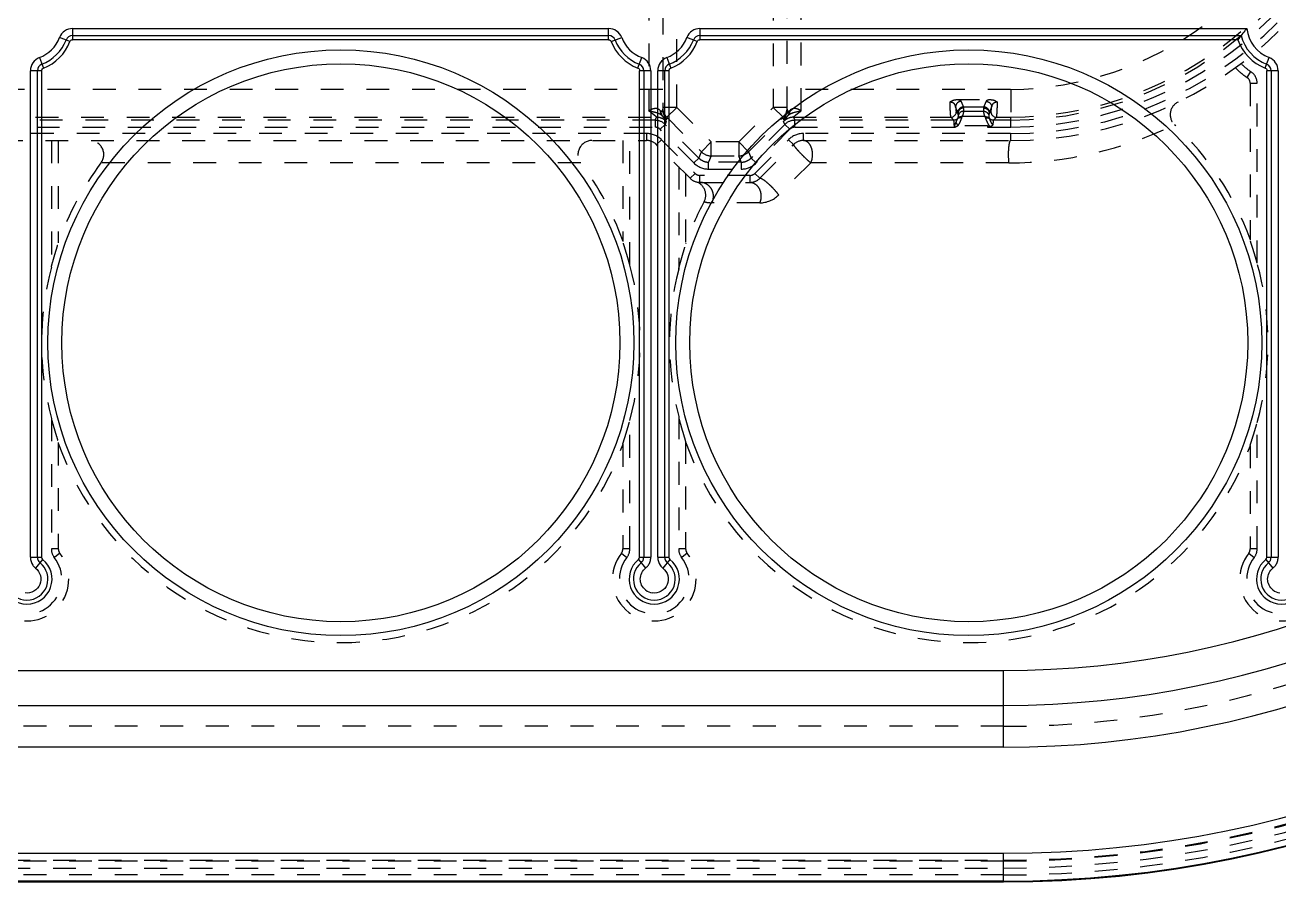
# Model space of a CAD drawing. Header units: millimetres. Extents: x -840 to 1682, y -9216 to -2117.
# Drawn here: x 1109.9 to 1199.7, y -2613 to -2551.6 of the extents above; entities that cross this region are included whole.
import ezdxf

# ---------------------------------------------------------------- set-up
doc = ezdxf.new("R2010")
doc.units = ezdxf.units.MM
doc.header["$LTSCALE"] = 16.335
doc.linetypes.add('HIDDEN', pattern=[0.2, 0.1, -0.1])
doc.layers.get('0').update_dxf_attribs({"linetype": 'CONTINUOUS'})
doc.layers.add('DEFAULT_2', color=8, linetype='HIDDEN')

msp = doc.modelspace()

# ---------------------------------------------------------------- linework, layer by layer
at = {"color": 7, "linetype": 'Continuous'}
for p, q in [((1113.285, -2551.836), (1151.708, -2551.836)), ((1113.285, -2551.836), (1113.285, -2552.636)), ((1151.708, -2552.636), (1151.708, -2551.836)), ((1158.246, -2551.836), (1197.453, -2551.836)), ((1158.246, -2551.836), (1158.246, -2552.636)), ((1112.961, -2552.712), (1112.35, -2552.479)), ((1113.094, -2552.774), (1112.961, -2552.712)), ((1113.285, -2552.336), (1151.708, -2552.336)), ((1151.696, -2552.636), (1113.285, -2552.636)), ((1151.895, -2552.764), (1152.642, -2552.479)), ((1157.923, -2552.712), (1157.312, -2552.479)), ((1158.056, -2552.774), (1157.923, -2552.712)), ((1158.246, -2552.336), (1197.034, -2552.336)), ((1196.811, -2552.636), (1158.246, -2552.636)), ((1110.908, -2553.921), (1111.194, -2554.668)), ((1153.851, -2554.531), (1154.084, -2553.921)), ((1155.87, -2553.921), (1156.156, -2554.668)), ((1198.813, -2554.531), (1199.046, -2553.921)), ((1111.065, -2554.855), (1110.265, -2554.855)), ((1110.265, -2589.745), (1110.265, -2554.855)), ((1110.765, -2589.745), (1110.765, -2554.855)), ((1153.789, -2554.665), (1153.851, -2554.531)), ((1154.727, -2554.855), (1153.927, -2554.855)), ((1153.927, -2589.745), (1153.927, -2554.855)), ((1154.227, -2554.855), (1154.227, -2589.745)), ((1154.727, -2554.855), (1154.727, -2589.743)), ((1156.027, -2554.855), (1155.227, -2554.855)), ((1155.227, -2589.745), (1155.227, -2554.855)), ((1155.727, -2589.745), (1155.727, -2554.855)), ((1198.751, -2554.665), (1198.813, -2554.531)), ((1199.689, -2554.855), (1198.889, -2554.855)), ((1198.889, -2589.745), (1198.889, -2554.855)), ((1199.189, -2554.855), (1199.189, -2589.745)), ((1199.689, -2554.855), (1199.689, -2589.743)), ((1111.065, -2554.867), (1111.065, -2589.745)), ((1156.027, -2554.867), (1156.027, -2589.745)), ((1110.265, -2589.745), (1111.065, -2589.745)), ((1111.14, -2589.901), (1110.64, -2590.526)), ((1153.852, -2589.901), (1154.352, -2590.526)), ((1153.927, -2589.745), (1154.727, -2589.745)), ((1155.227, -2589.745), (1156.027, -2589.745)), ((1156.102, -2589.901), (1155.602, -2590.526)), ((1198.814, -2589.901), (1199.314, -2590.526)), ((1198.889, -2589.745), (1199.689, -2589.745)), ((1040.015, -2597.862), (1180.015, -2597.862)), ((1180.015, -2603.362), (1180.015, -2597.862)), ((1040.015, -2600.362), (1180.015, -2600.362)), ((1180.015, -2603.362), (1040.015, -2603.362)), ((1040.015, -2610.965), (1180.015, -2610.965)), ((1180.015, -2613.018), (1180.015, -2610.965)), ((1180.015, -2612.962), (1040.015, -2612.962)), ((1040.015, -2613.018), (1180.015, -2613.018))]:
    msp.add_line(p, q, dxfattribs=at)
for centre, radius in [((1132.515, -2574.362), 21), ((1177.515, -2574.362), 21), ((1132.515, -2574.362), 20), ((1177.515, -2574.362), 20)]:
    msp.add_circle(centre, radius, dxfattribs=at)
for centre, radius, start, end in [((1180.015, -2531.862), 81.156, 270, 0), ((1180.015, -2531.862), 81.099, 270, 0), ((1180.015, -2531.862), 79.102, 270, 0), ((1180.015, -2531.862), 71.5, 270, 0), ((1180.015, -2531.862), 68.5, 270, 0), ((1180.015, -2531.862), 66, 270, 0), ((1113.285, -2552.836), 1, 90, 159.07517), ((1151.708, -2552.836), 1, 20.92483, 90), ((1158.246, -2552.836), 1, 90, 159.07517), ((1199.939, -2551.586), 2.5, 185.74285, 249.07517), ((1110.015, -2551.586), 2.5, 290.92483, 339.07517), ((1110.015, -2551.586), 3, 290.92483, 339.07517), ((1110.015, -2551.586), 3.3, 290.92483, 338.98658), ((1113.285, -2552.836), 0.5, 90, 159.07517), ((1151.708, -2552.836), 0.5, 20.92483, 90), ((1154.977, -2551.586), 3.3, 200.92483, 248.98658), ((1154.977, -2551.586), 3, 200.92483, 249.07517), ((1154.977, -2551.586), 2.5, 200.92483, 249.07517), ((1154.977, -2551.586), 2.5, 290.92483, 339.07517), ((1154.977, -2551.586), 3, 290.92483, 339.07517), ((1154.977, -2551.586), 3.3, 290.92483, 338.98658), ((1158.246, -2552.836), 0.5, 90, 159.07517), ((1205.467, -2558.859), 10.661, 142.27615, 144.28766), ((1199.939, -2551.586), 3.3, 198.553, 248.98658), ((1199.939, -2551.586), 3, 194.47751, 249.07517), ((1111.265, -2554.855), 1, 110.92483, 180), ((1153.727, -2554.855), 1, 0, 69.07517), ((1156.227, -2554.855), 1, 110.92483, 180), ((1198.689, -2554.855), 1, 0, 69.07517), ((1111.265, -2554.855), 0.5, 110.92483, 180), ((1153.727, -2554.855), 0.5, 0, 69.07517), ((1156.227, -2554.855), 0.5, 110.92483, 180), ((1198.689, -2554.855), 0.5, 0, 69.07517), ((1110.015, -2591.306), 1.8, 128.68219, 51.31781), ((1111.265, -2589.745), 0.5, 180, 231.31781), ((1111.265, -2589.745), 0.2, 180, 231.31781), ((1154.977, -2591.306), 1.8, 128.68219, 51.31781), ((1153.727, -2589.745), 0.2, 308.68219, 0), ((1153.727, -2589.745), 0.5, 308.68219, 0), ((1153.711, -2589.743), 1.016, 343.10685, 359.9714), ((1156.227, -2589.745), 0.5, 180, 231.31781), ((1156.227, -2589.745), 0.2, 180, 231.31781), ((1199.939, -2591.306), 1.8, 128.68219, 51.31781), ((1198.689, -2589.745), 0.2, 308.68219, 0), ((1198.689, -2589.745), 0.5, 308.68219, 0), ((1198.673, -2589.743), 1.016, 343.10685, 359.9714), ((1110.015, -2591.306), 1.5, 128.68219, 51.31781), ((1111.233, -2589.763), 0.963, 214.49519, 227.81161), ((1111.215, -2589.782), 0.937, 227.84436, 231.31202), ((1154.977, -2591.306), 1.5, 128.68219, 51.31781), ((1153.769, -2589.779), 0.946, 308.68971, 312.48025), ((1153.748, -2589.756), 0.977, 312.51886, 325.70263), ((1153.732, -2589.747), 0.994, 325.775, 343.01794), ((1156.218, -2589.751), 0.988, 214.42455, 231.31266), ((1199.939, -2591.306), 1.5, 128.68219, 51.31781), ((1198.731, -2589.779), 0.946, 308.68971, 312.48025), ((1198.709, -2589.756), 0.977, 312.51886, 325.70263), ((1198.694, -2589.747), 0.994, 325.775, 343.01794), ((1154.977, -2591.306), 1, 231.31781, 262.37296), ((1199.939, -2591.306), 1, 231.31781, 262.37296)]:
    msp.add_arc(centre, radius, start, end, dxfattribs=at)
for points, knots in [([(1197.452, -2551.836), (1197.401, -2551.891), (1197.258, -2552.054), (1197.122, -2552.223), (1197.034, -2552.336)], [0, 0, 0, 0, 0.344498, 1, 1, 1, 1]), ([(1110.629, -2590.513), (1110.797, -2590.647), (1111.055, -2591.032), (1111.005, -2591.72), (1110.552, -2592.238), (1110.095, -2592.326), (1109.883, -2592.297)], [0, 0, 0, 0, 0.250198, 0.500091, 0.749985, 1, 1, 1, 1]), ([(1154.352, -2592.087), (1154.236, -2591.994), (1154.043, -2591.751), (1153.943, -2591.3), (1154.049, -2590.85), (1154.244, -2590.61), (1154.36, -2590.517)], [0, 0, 0, 0, 0.250023, 0.499961, 0.749909, 1, 1, 1, 1]), ([(1155.6, -2590.522), (1155.766, -2590.656), (1156.019, -2591.043), (1155.964, -2591.726), (1155.51, -2592.239), (1155.056, -2592.326), (1154.844, -2592.297)], [0, 0, 0, 0, 0.250108, 0.500026, 0.749952, 1, 1, 1, 1]), ([(1199.314, -2592.087), (1199.198, -2591.994), (1199.005, -2591.751), (1198.905, -2591.3), (1199.01, -2590.85), (1199.206, -2590.61), (1199.322, -2590.517)], [0, 0, 0, 0, 0.250023, 0.499961, 0.749909, 1, 1, 1, 1])]:
    msp.add_open_spline(points, degree=3, knots=knots, dxfattribs=at)
for points in [[(1113.096, -2552.769), (1113.104, -2552.745), (1113.118, -2552.722), (1113.135, -2552.703)], [(1113.135, -2552.703), (1113.153, -2552.683), (1113.175, -2552.666), (1113.2, -2552.654)], [(1113.2, -2552.654), (1113.226, -2552.642), (1113.256, -2552.636), (1113.285, -2552.636)], [(1151.696, -2552.636), (1151.75, -2552.633), (1151.809, -2552.655), (1151.847, -2552.692)], [(1151.847, -2552.692), (1151.868, -2552.712), (1151.885, -2552.737), (1151.895, -2552.764)], [(1158.058, -2552.769), (1158.066, -2552.745), (1158.08, -2552.722), (1158.097, -2552.703)], [(1158.097, -2552.703), (1158.115, -2552.683), (1158.137, -2552.666), (1158.162, -2552.654)], [(1158.162, -2552.654), (1158.188, -2552.642), (1158.218, -2552.636), (1158.246, -2552.636)], [(1111.065, -2554.867), (1111.063, -2554.813), (1111.084, -2554.754), (1111.122, -2554.716)], [(1111.122, -2554.716), (1111.142, -2554.695), (1111.167, -2554.678), (1111.194, -2554.668)], [(1153.794, -2554.666), (1153.818, -2554.674), (1153.841, -2554.688), (1153.86, -2554.705)], [(1153.86, -2554.705), (1153.88, -2554.723), (1153.897, -2554.746), (1153.908, -2554.77)], [(1153.908, -2554.77), (1153.921, -2554.796), (1153.927, -2554.826), (1153.927, -2554.855)], [(1156.027, -2554.867), (1156.024, -2554.813), (1156.046, -2554.754), (1156.083, -2554.716)], [(1156.083, -2554.716), (1156.104, -2554.695), (1156.129, -2554.678), (1156.156, -2554.668)], [(1198.756, -2554.666), (1198.78, -2554.674), (1198.803, -2554.688), (1198.822, -2554.705)], [(1198.822, -2554.705), (1198.842, -2554.723), (1198.859, -2554.746), (1198.87, -2554.77)], [(1198.87, -2554.77), (1198.883, -2554.796), (1198.889, -2554.826), (1198.889, -2554.855)], [(1110.265, -2589.745), (1110.265, -2589.941), (1110.328, -2590.146), (1110.439, -2590.308)], [(1155.227, -2589.745), (1155.227, -2589.941), (1155.29, -2590.146), (1155.401, -2590.308)]]:
    msp.add_open_spline(points, degree=3, dxfattribs=at)
at = {"layer": 'DEFAULT_2', "color": 8, "linetype": 'HIDDEN'}
for p, q in [((1154.584, -2546.362), (1154.584, -2557.741)), ((1156.584, -2557.488), (1156.584, -2546.362)), ((1163.507, -2546.362), (1163.507, -2557.488)), ((1165.507, -2557.741), (1165.507, -2546.362)), ((1155.584, -2547.362), (1155.584, -2557.626)), ((1164.507, -2557.626), (1164.507, -2547.362)), ((1197.464, -2555.344), (1197.739, -2554.926)), ((1197.689, -2555.762), (1198.189, -2555.762)), ((1197.689, -2555.762), (1197.689, -2566.996)), ((1198.189, -2568.653), (1198.189, -2555.762)), ((1155.584, -2556.199), (1064.447, -2556.199)), ((1180.509, -2556.199), (1164.507, -2556.199)), ((1180.524, -2556.199), (1180.524, -2558.196)), ((1156.584, -2557.488), (1155.584, -2557.488)), ((1155.878, -2558.194), (1156.584, -2557.488)), ((1156.584, -2557.488), (1159.06, -2559.964)), ((1161.031, -2559.964), (1163.507, -2557.488)), ((1164.507, -2557.488), (1163.507, -2557.488)), ((1163.507, -2557.488), (1164.213, -2558.194)), ((1176.729, -2557.862), (1176.576, -2557.452)), ((1176.657, -2556.932), (1179.074, -2556.932)), ((1176.976, -2557.056), (1177.129, -2557.466)), ((1178.602, -2557.466), (1177.129, -2557.466)), ((1178.602, -2557.466), (1178.755, -2557.056)), ((1179.154, -2557.452), (1179.002, -2557.862)), ((1064.895, -2558.196), (1155.136, -2558.196)), ((1155.046, -2558.412), (1064.984, -2558.412)), ((1155.046, -2558.412), (1155.136, -2558.196)), ((1155.046, -2558.412), (1155.046, -2558.912)), ((1155.878, -2558.194), (1158.354, -2560.67)), ((1155.878, -2558.194), (1155.878, -2558.332)), ((1161.737, -2560.67), (1164.213, -2558.194)), ((1164.213, -2558.332), (1164.213, -2558.194)), ((1164.955, -2558.196), (1176.225, -2558.196)), ((1164.955, -2558.196), (1165.044, -2558.412)), ((1176.441, -2558.412), (1165.044, -2558.412)), ((1165.044, -2558.912), (1165.044, -2558.412)), ((1176.441, -2558.412), (1176.225, -2558.196)), ((1176.624, -2557.797), (1176.746, -2557.918)), ((1178.684, -2558.151), (1177.046, -2558.151)), ((1177.163, -2557.763), (1178.568, -2557.763)), ((1178.985, -2557.918), (1179.107, -2557.797)), ((1179.506, -2558.196), (1179.29, -2558.412)), ((1180.525, -2558.412), (1179.29, -2558.412)), ((1179.506, -2558.196), (1180.524, -2558.196)), ((1180.529, -2558.912), (1180.524, -2558.196)), ((1064.984, -2558.912), (1155.046, -2558.912)), ((1155.4, -2559.058), (1155.753, -2558.705)), ((1157.814, -2561.473), (1155.4, -2559.058)), ((1155.842, -2558.488), (1155.753, -2558.705)), ((1158.168, -2561.12), (1155.753, -2558.705)), ((1164.338, -2558.705), (1161.923, -2561.12)), ((1164.691, -2559.058), (1162.276, -2561.473)), ((1164.338, -2558.705), (1164.248, -2558.488)), ((1164.338, -2558.705), (1164.691, -2559.058)), ((1165.044, -2558.912), (1176.486, -2558.912)), ((1176.744, -2558.803), (1176.608, -2558.547)), ((1178.865, -2558.803), (1176.743, -2558.803)), ((1178.865, -2558.803), (1178.865, -2558.912)), ((1178.865, -2558.912), (1180.529, -2558.912)), ((1154.424, -2559.362), (1065.607, -2559.362)), ((1065.607, -2559.862), (1154.424, -2559.862)), ((1111.765, -2559.862), (1111.765, -2568.937)), ((1112.265, -2559.862), (1112.265, -2567.208)), ((1152.727, -2559.862), (1152.727, -2567.101)), ((1153.227, -2568.793), (1153.227, -2559.862)), ((1154.424, -2559.362), (1154.424, -2559.862)), ((1155.131, -2560.155), (1155.485, -2559.802)), ((1157.545, -2562.57), (1155.131, -2560.155)), ((1155.485, -2559.802), (1157.899, -2562.216)), ((1159.06, -2559.964), (1158.354, -2560.67)), ((1161.031, -2559.964), (1159.06, -2559.964)), ((1159.06, -2560.963), (1159.06, -2559.964)), ((1161.737, -2560.67), (1161.031, -2559.964)), ((1161.031, -2559.964), (1161.031, -2560.963)), ((1162.192, -2562.216), (1164.606, -2559.802)), ((1162.545, -2562.57), (1164.96, -2560.155)), ((1164.606, -2559.802), (1164.96, -2560.155)), ((1180.515, -2559.362), (1165.667, -2559.362)), ((1165.667, -2559.862), (1165.667, -2559.362)), ((1165.667, -2559.862), (1180.515, -2559.862)), ((1180.515, -2559.362), (1180.515, -2559.862)), ((1158.168, -2561.12), (1157.815, -2561.473)), ((1158.168, -2561.12), (1158.354, -2560.67)), ((1159.06, -2560.963), (1158.874, -2561.412)), ((1159.06, -2560.963), (1161.031, -2560.963)), ((1161.217, -2561.412), (1161.031, -2560.963)), ((1161.737, -2560.67), (1161.923, -2561.12)), ((1162.276, -2561.473), (1161.923, -2561.12)), ((1149.708, -2561.462), (1115.323, -2561.462)), ((1156.727, -2561.751), (1156.727, -2569.085)), ((1161.217, -2561.412), (1158.874, -2561.412)), ((1158.874, -2561.912), (1158.874, -2561.412)), ((1158.874, -2561.912), (1161.217, -2561.912)), ((1161.217, -2561.412), (1161.217, -2561.912)), ((1166.193, -2561.462), (1163.886, -2563.769)), ((1180.382, -2561.462), (1166.193, -2561.462)), ((1157.227, -2562.251), (1157.227, -2567.317)), ((1157.899, -2562.216), (1157.545, -2562.57)), ((1161.838, -2562.362), (1158.252, -2562.362)), ((1158.252, -2562.862), (1158.252, -2562.362)), ((1158.252, -2562.862), (1161.838, -2562.862)), ((1161.838, -2562.362), (1161.838, -2562.862)), ((1162.545, -2562.57), (1162.192, -2562.216)), ((1162.535, -2564.329), (1159.109, -2564.329)), ((1111.765, -2579.788), (1111.765, -2589.141)), ((1153.227, -2589.141), (1153.227, -2579.932)), ((1156.727, -2579.64), (1156.727, -2589.141)), ((1198.189, -2589.141), (1198.189, -2580.072)), ((1112.265, -2581.517), (1112.265, -2589.141)), ((1152.727, -2581.624), (1152.727, -2589.141)), ((1157.227, -2581.408), (1157.227, -2589.141)), ((1197.689, -2581.729), (1197.689, -2589.141)), ((1112.265, -2589.141), (1111.765, -2589.141)), ((1112.372, -2589.45), (1111.98, -2589.76)), ((1152.62, -2589.45), (1153.013, -2589.76)), ((1153.227, -2589.141), (1152.727, -2589.141)), ((1157.227, -2589.141), (1156.727, -2589.141)), ((1157.334, -2589.45), (1156.942, -2589.76)), ((1197.582, -2589.45), (1197.975, -2589.76)), ((1198.189, -2589.141), (1197.689, -2589.141)), ((1180.015, -2601.862), (1040.015, -2601.862)), ((1040.015, -2611.466), (1180.015, -2611.466)), ((1180.015, -2611.521), (1040.015, -2611.521)), ((1040.015, -2612.02), (1180.015, -2612.02)), ((1180.015, -2612.519), (1040.015, -2612.519))]:
    msp.add_line(p, q, dxfattribs=at)
for centre, radius, start, end in [((1180.015, -2531.862), 80.657, 270, 0), ((1180.015, -2531.862), 80.158, 270, 360), ((1180.015, -2531.862), 79.659, 270, 0), ((1180.015, -2531.862), 79.603, 270, 0), ((1180.015, -2531.862), 70, 270, 0), ((1180.515, -2532.362), 27.5, 270.00009, 0), ((1180.515, -2532.362), 27, 270, 0), ((1180.314, -2532.362), 26.051, 270.4641, 0), ((1180.314, -2532.362), 26.55, 270.46255, 360), ((1180.314, -2532.362), 23.837, 270.46774, 342.12308), ((1180.314, -2532.362), 25.834, 270.4641, 342.12166), ((1199.939, -2551.586), 4.5, 222.77627, 236.63299), ((1199.939, -2551.586), 4, 223.57562, 236.63299), ((1197.189, -2555.762), 0.5, 0, 56.63299), ((1197.189, -2555.762), 1, 0, 56.63299), ((1156.58, -2557.488), 0.996, 180.0099, 225.1798), ((1163.511, -2557.488), 0.996, 314.8202, 359.9901), ((1192.956, -2558.004), 1, 115.86691, 226.62673), ((1155.046, -2559.412), 1, 45.02938, 89.97062), ((1161.229, -2551.842), 8.443, 227.41767, 228.0402), ((1165.045, -2559.412), 1, 90.02967, 134.97061), ((1159.094, -2552.097), 8.098, 311.94618, 312.59584), ((1176.223, -2557.795), 0.401, 270.16787, 359.83213), ((1179.507, -2557.795), 0.401, 180.16786, 269.83214), ((1155.046, -2559.411), 0.499, 44.99669, 90.00323), ((1165.044, -2559.411), 0.499, 89.99669, 135.00323), ((1180.382, -2534.229), 27.233, 269.99994, 295.87962), ((1177.515, -2574.362), 21.494, 20.18728, 46.65497), ((1114.523, -2560.863), 1, 323.1219, 90.02863), ((1150.508, -2560.863), 1, 89.97127, 216.87814), ((1154.424, -2560.862), 1.5, 45, 90), ((1154.424, -2560.862), 1, 45, 90), ((1165.667, -2560.862), 1.5, 90, 135), ((1165.667, -2560.862), 1, 90, 135), ((1159.061, -2559.962), 1.001, 225.06447, 269.93612), ((1161.03, -2559.962), 1.001, 270.06447, 314.93567), ((1132.515, -2574.362), 21.494, 143.11848, 160.40988), ((1132.515, -2574.362), 21.494, 19.89085, 36.88152), ((1158.874, -2560.414), 1.498, 224.99917, 269.99869), ((1161.217, -2560.414), 1.498, 269.99917, 314.99869), ((1158.252, -2561.862), 1, 225, 270), ((1158.252, -2561.862), 0.5, 225, 270), ((1157.668, -2563.775), 1, 331.93996, 73.0246), ((1161.838, -2561.862), 0.5, 270, 315), ((1161.838, -2561.862), 1, 270, 315), ((1162.535, -2562.419), 1.91, 269.98803, 315.01197), ((1177.515, -2574.362), 21.494, 151.92236, 160.71511), ((1132.515, -2574.362), 21.448, 165.34658, 194.65342), ((1132.515, -2574.362), 21.448, 344.94945, 15.05055), ((1177.515, -2574.362), 21.448, 165.75453, 194.24547), ((1177.515, -2574.362), 21.448, 344.56229, 15.43771), ((1132.515, -2574.362), 21.494, 199.59012, 340.10915), ((1177.515, -2574.362), 21.494, 199.28489, 339.81272), ((1110.015, -2591.306), 3, 141.78679, 38.21321), ((1110.015, -2591.306), 2.5, 141.78679, 38.21321), ((1112.765, -2589.141), 1, 180, 218.21321), ((1112.765, -2589.141), 0.5, 180, 218.21321), ((1154.977, -2591.306), 3, 141.78679, 38.21321), ((1154.977, -2591.306), 2.5, 141.78679, 38.21321), ((1152.227, -2589.141), 0.5, 321.78679, 0), ((1152.227, -2589.141), 1, 321.78679, 360), ((1157.727, -2589.141), 1, 180, 218.21321), ((1157.727, -2589.141), 0.5, 180, 218.21321), ((1199.939, -2591.306), 3, 141.78679, 38.21321), ((1199.939, -2591.306), 2.5, 141.78679, 38.21321), ((1197.189, -2589.141), 0.5, 321.78679, 0), ((1197.189, -2589.141), 1, 321.78679, 360)]:
    msp.add_arc(centre, radius, start, end, dxfattribs=at)
for points, knots in [([(1176.154, -2557.114), (1176.224, -2557.058), (1176.383, -2556.966), (1176.565, -2556.932), (1176.657, -2556.932)], [0, 0, 0, 0, 0.494138, 1, 1, 1, 1]), ([(1176.154, -2557.114), (1176.158, -2557.257), (1176.163, -2557.46), (1176.174, -2557.715), (1176.182, -2557.869), (1176.192, -2557.995), (1176.201, -2558.092), (1176.211, -2558.154), (1176.218, -2558.188), (1176.225, -2558.196)], [0, 0, 0, 0, 0.39363, 0.561024, 0.70432, 0.821426, 0.910419, 0.970059, 1, 1, 1, 1]), ([(1176.576, -2557.452), (1176.571, -2557.411), (1176.555, -2557.327), (1176.478, -2557.209), (1176.334, -2557.132), (1176.218, -2557.115), (1176.154, -2557.114)], [0, 0, 0, 0, 0.206591, 0.422429, 0.681195, 1, 1, 1, 1]), ([(1176.976, -2557.056), (1176.874, -2557.056), (1176.664, -2557.141), (1176.577, -2557.351), (1176.576, -2557.452)], [0, 0, 0, 0, 0.501483, 1, 1, 1, 1]), ([(1176.576, -2557.452), (1176.579, -2557.498), (1176.586, -2557.579), (1176.596, -2557.684), (1176.609, -2557.751), (1176.616, -2557.788), (1176.624, -2557.797)], [0, 0, 0, 0, 0.39703, 0.699785, 0.901457, 1, 1, 1, 1]), ([(1176.976, -2557.056), (1176.963, -2557.024), (1176.897, -2556.985), (1176.788, -2556.954), (1176.705, -2556.939), (1176.657, -2556.932)], [0, 0, 0, 0, 0.292211, 0.57982, 1, 1, 1, 1]), ([(1177.129, -2557.466), (1177.027, -2557.466), (1176.817, -2557.551), (1176.73, -2557.761), (1176.729, -2557.862)], [0, 0, 0, 0, 0.501248, 1, 1, 1, 1]), ([(1177.145, -2557.527), (1177.044, -2557.528), (1176.836, -2557.611), (1176.747, -2557.819), (1176.746, -2557.918)], [0, 0, 0, 0, 0.503655, 1, 1, 1, 1]), ([(1177.129, -2557.466), (1177.13, -2557.47), (1177.137, -2557.49), (1177.142, -2557.511), (1177.145, -2557.527)], [0, 0, 0, 0, 0.215215, 1, 1, 1, 1]), ([(1177.163, -2557.763), (1177.164, -2557.74), (1177.166, -2557.661), (1177.157, -2557.581), (1177.145, -2557.527)], [0, 0, 0, 0, 0.299619, 1, 1, 1, 1]), ([(1178.585, -2557.527), (1178.582, -2557.543), (1178.567, -2557.62), (1178.564, -2557.7), (1178.568, -2557.763)], [0, 0, 0, 0, 0.201283, 1, 1, 1, 1]), ([(1178.585, -2557.527), (1178.587, -2557.521), (1178.592, -2557.501), (1178.597, -2557.48), (1178.602, -2557.466)], [0, 0, 0, 0, 0.284958, 1, 1, 1, 1]), ([(1178.585, -2557.527), (1178.687, -2557.528), (1178.895, -2557.611), (1178.984, -2557.819), (1178.985, -2557.918)], [0, 0, 0, 0, 0.503655, 1, 1, 1, 1]), ([(1179.002, -2557.862), (1179.001, -2557.761), (1178.914, -2557.551), (1178.704, -2557.466), (1178.602, -2557.466)], [0, 0, 0, 0, 0.4983, 1, 1, 1, 1]), ([(1179.074, -2556.932), (1179.025, -2556.939), (1178.943, -2556.954), (1178.833, -2556.985), (1178.767, -2557.024), (1178.755, -2557.056)], [0, 0, 0, 0, 0.420037, 0.707808, 1, 1, 1, 1]), ([(1178.755, -2557.056), (1178.857, -2557.056), (1179.067, -2557.141), (1179.154, -2557.351), (1179.154, -2557.452)], [0, 0, 0, 0, 0.501474, 1, 1, 1, 1]), ([(1179.074, -2556.932), (1179.12, -2556.932), (1179.3, -2556.949), (1179.472, -2557.03), (1179.576, -2557.114)], [0, 0, 0, 0, 0.255333, 1, 1, 1, 1]), ([(1179.107, -2557.797), (1179.115, -2557.788), (1179.122, -2557.751), (1179.135, -2557.684), (1179.145, -2557.579), (1179.151, -2557.498), (1179.154, -2557.452)], [0, 0, 0, 0, 0.09858, 0.300251, 0.602975, 1, 1, 1, 1]), ([(1179.576, -2557.114), (1179.513, -2557.115), (1179.397, -2557.132), (1179.252, -2557.209), (1179.176, -2557.327), (1179.16, -2557.411), (1179.154, -2557.452)], [0, 0, 0, 0, 0.318616, 0.577132, 0.79327, 1, 1, 1, 1]), ([(1179.506, -2558.196), (1179.513, -2558.188), (1179.519, -2558.154), (1179.53, -2558.092), (1179.539, -2557.995), (1179.548, -2557.869), (1179.557, -2557.715), (1179.568, -2557.46), (1179.573, -2557.257), (1179.576, -2557.114)], [0, 0, 0, 0, 0.029874, 0.089538, 0.178553, 0.295665, 0.438963, 0.606363, 1, 1, 1, 1]), ([(1155.403, -2557.71), (1155.352, -2557.658), (1155.223, -2557.577), (1154.997, -2557.563), (1154.78, -2557.627), (1154.648, -2557.701), (1154.584, -2557.741)], [0, 0, 0, 0, 0.244773, 0.490785, 0.743624, 1, 1, 1, 1]), ([(1154.584, -2557.741), (1154.757, -2557.766), (1155.082, -2557.819), (1155.401, -2557.954), (1155.516, -2558.059)], [0, 0, 0, 0, 0.529272, 1, 1, 1, 1]), ([(1155.136, -2558.196), (1155.139, -2558.191), (1155.124, -2558.171), (1155.1, -2558.145), (1155.051, -2558.1), (1154.987, -2558.047), (1154.905, -2557.982), (1154.77, -2557.878), (1154.661, -2557.797), (1154.584, -2557.741)], [0, 0, 0, 0, 0.024138, 0.08069, 0.169328, 0.28784, 0.433597, 0.603246, 1, 1, 1, 1]), ([(1155.842, -2558.488), (1155.796, -2558.443), (1155.594, -2558.281), (1155.329, -2558.196), (1155.136, -2558.196)], [0, 0, 0, 0, 0.251561, 1, 1, 1, 1]), ([(1155.403, -2557.71), (1155.402, -2557.743), (1155.409, -2557.867), (1155.457, -2557.991), (1155.516, -2558.059)], [0, 0, 0, 0, 0.272925, 1, 1, 1, 1]), ([(1155.437, -2557.738), (1155.457, -2557.753), (1155.496, -2557.776), (1155.558, -2557.75), (1155.581, -2557.692), (1155.584, -2557.65), (1155.584, -2557.626)], [0, 0, 0, 0, 0.293671, 0.490703, 0.712472, 1, 1, 1, 1]), ([(1155.437, -2557.738), (1155.439, -2557.774), (1155.455, -2557.911), (1155.516, -2558.045), (1155.584, -2558.12)], [0, 0, 0, 0, 0.262485, 1, 1, 1, 1]), ([(1155.842, -2558.488), (1155.844, -2558.483), (1155.839, -2558.467), (1155.824, -2558.44), (1155.798, -2558.4), (1155.743, -2558.326), (1155.648, -2558.21), (1155.564, -2558.113), (1155.516, -2558.059)], [0, 0, 0, 0, 0.029941, 0.087436, 0.174277, 0.289824, 0.59952, 1, 1, 1, 1]), ([(1155.584, -2558.12), (1155.608, -2558.142), (1155.652, -2558.181), (1155.714, -2558.234), (1155.765, -2558.275), (1155.805, -2558.305), (1155.837, -2558.326), (1155.857, -2558.336), (1155.873, -2558.342), (1155.878, -2558.335), (1155.878, -2558.332)], [0, 0, 0, 0, 0.258723, 0.475489, 0.650093, 0.784765, 0.88208, 0.945047, 0.97834, 1, 1, 1, 1]), ([(1164.213, -2558.332), (1164.213, -2558.335), (1164.217, -2558.342), (1164.234, -2558.336), (1164.254, -2558.326), (1164.285, -2558.305), (1164.326, -2558.275), (1164.377, -2558.234), (1164.438, -2558.181), (1164.483, -2558.142), (1164.507, -2558.12)], [0, 0, 0, 0, 0.021639, 0.054847, 0.117646, 0.21466, 0.349243, 0.524483, 0.74175, 1, 1, 1, 1]), ([(1164.575, -2558.058), (1164.527, -2558.113), (1164.443, -2558.21), (1164.348, -2558.326), (1164.293, -2558.4), (1164.266, -2558.44), (1164.252, -2558.467), (1164.246, -2558.483), (1164.248, -2558.488)], [0, 0, 0, 0, 0.400649, 0.710411, 0.825861, 0.91266, 0.970148, 1, 1, 1, 1]), ([(1164.955, -2558.196), (1164.89, -2558.196), (1164.633, -2558.225), (1164.386, -2558.351), (1164.248, -2558.489)], [0, 0, 0, 0, 0.248018, 1, 1, 1, 1]), ([(1164.507, -2557.626), (1164.507, -2557.649), (1164.51, -2557.689), (1164.529, -2557.745), (1164.589, -2557.778), (1164.632, -2557.754), (1164.654, -2557.738)], [0, 0, 0, 0, 0.26981, 0.486742, 0.681628, 1, 1, 1, 1]), ([(1164.654, -2557.738), (1164.65, -2557.81), (1164.624, -2557.949), (1164.551, -2558.071), (1164.507, -2558.12)], [0, 0, 0, 0, 0.5186, 1, 1, 1, 1]), ([(1164.688, -2557.71), (1164.688, -2557.743), (1164.682, -2557.867), (1164.634, -2557.991), (1164.575, -2558.059)], [0, 0, 0, 0, 0.272947, 1, 1, 1, 1]), ([(1164.575, -2558.059), (1164.69, -2557.954), (1165.008, -2557.822), (1165.332, -2557.764), (1165.506, -2557.741)], [0, 0, 0, 0, 0.470455, 1, 1, 1, 1]), ([(1165.507, -2557.742), (1165.442, -2557.702), (1165.311, -2557.627), (1165.094, -2557.561), (1164.868, -2557.578), (1164.738, -2557.658), (1164.688, -2557.71)], [0, 0, 0, 0, 0.257185, 0.508769, 0.755873, 1, 1, 1, 1]), ([(1164.955, -2558.196), (1164.953, -2558.19), (1164.969, -2558.171), (1164.994, -2558.14), (1165.046, -2558.095), (1165.113, -2558.039), (1165.197, -2557.974), (1165.329, -2557.873), (1165.434, -2557.795), (1165.507, -2557.741)], [0, 0, 0, 0, 0.026334, 0.086178, 0.179976, 0.304379, 0.45346, 0.621679, 1, 1, 1, 1]), ([(1176.486, -2558.912), (1176.486, -2558.85), (1176.484, -2558.735), (1176.476, -2558.6), (1176.467, -2558.511), (1176.46, -2558.463), (1176.452, -2558.432), (1176.446, -2558.415), (1176.441, -2558.412)], [0, 0, 0, 0, 0.367309, 0.68314, 0.806677, 0.902088, 0.966883, 1, 1, 1, 1]), ([(1176.608, -2558.547), (1176.634, -2558.493), (1176.673, -2558.408), (1176.71, -2558.321), (1176.727, -2558.291)], [0, 0, 0, 0, 0.631701, 1, 1, 1, 1]), ([(1177.013, -2558.257), (1176.987, -2558.249), (1176.892, -2558.228), (1176.78, -2558.245), (1176.727, -2558.291)], [0, 0, 0, 0, 0.281618, 1, 1, 1, 1]), ([(1176.727, -2558.291), (1176.729, -2558.289), (1176.734, -2558.281), (1176.739, -2558.273), (1176.742, -2558.266)], [0, 0, 0, 0, 0.304049, 1, 1, 1, 1]), ([(1176.746, -2557.918), (1176.745, -2557.913), (1176.74, -2557.894), (1176.734, -2557.875), (1176.729, -2557.862)], [0, 0, 0, 0, 0.284446, 1, 1, 1, 1]), ([(1176.742, -2558.266), (1176.749, -2558.249), (1176.772, -2558.177), (1176.777, -2558.101), (1176.774, -2558.046)], [0, 0, 0, 0, 0.257264, 1, 1, 1, 1]), ([(1177.046, -2558.151), (1177.018, -2558.149), (1176.907, -2558.154), (1176.797, -2558.205), (1176.742, -2558.266)], [0, 0, 0, 0, 0.258142, 1, 1, 1, 1]), ([(1176.744, -2558.803), (1176.78, -2558.759), (1176.891, -2558.587), (1176.963, -2558.395), (1177.013, -2558.257)], [0, 0, 0, 0, 0.279353, 1, 1, 1, 1]), ([(1176.774, -2558.046), (1176.773, -2558.034), (1176.768, -2557.99), (1176.757, -2557.947), (1176.746, -2557.918)], [0, 0, 0, 0, 0.287916, 1, 1, 1, 1]), ([(1177.163, -2557.763), (1177.076, -2557.763), (1176.901, -2557.814), (1176.794, -2557.966), (1176.774, -2558.046)], [0, 0, 0, 0, 0.511025, 1, 1, 1, 1]), ([(1177.013, -2558.257), (1177.017, -2558.247), (1177.029, -2558.212), (1177.04, -2558.177), (1177.046, -2558.151)], [0, 0, 0, 0, 0.298711, 1, 1, 1, 1]), ([(1177.046, -2558.151), (1177.065, -2558.121), (1177.126, -2557.999), (1177.157, -2557.863), (1177.163, -2557.763)], [0, 0, 0, 0, 0.264471, 1, 1, 1, 1]), ([(1178.568, -2557.763), (1178.57, -2557.796), (1178.586, -2557.931), (1178.631, -2558.063), (1178.684, -2558.151)], [0, 0, 0, 0, 0.241466, 1, 1, 1, 1]), ([(1178.568, -2557.763), (1178.652, -2557.763), (1178.827, -2557.812), (1178.936, -2557.964), (1178.957, -2558.046)], [0, 0, 0, 0, 0.497156, 1, 1, 1, 1]), ([(1178.684, -2558.151), (1178.714, -2558.149), (1178.824, -2558.154), (1178.935, -2558.206), (1178.989, -2558.266)], [0, 0, 0, 0, 0.266021, 1, 1, 1, 1]), ([(1178.684, -2558.151), (1178.686, -2558.159), (1178.696, -2558.194), (1178.708, -2558.23), (1178.718, -2558.257)], [0, 0, 0, 0, 0.199409, 1, 1, 1, 1]), ([(1178.718, -2558.257), (1178.744, -2558.249), (1178.839, -2558.228), (1178.951, -2558.245), (1179.004, -2558.291)], [0, 0, 0, 0, 0.281628, 1, 1, 1, 1]), ([(1178.718, -2558.257), (1178.748, -2558.344), (1178.818, -2558.536), (1178.921, -2558.713), (1178.987, -2558.803)], [0, 0, 0, 0, 0.452008, 1, 1, 1, 1]), ([(1178.957, -2558.046), (1178.954, -2558.101), (1178.958, -2558.178), (1178.982, -2558.249), (1178.989, -2558.266)], [0, 0, 0, 0, 0.742626, 1, 1, 1, 1]), ([(1178.985, -2557.918), (1178.981, -2557.927), (1178.967, -2557.968), (1178.959, -2558.012), (1178.957, -2558.046)], [0, 0, 0, 0, 0.213076, 1, 1, 1, 1]), ([(1179.002, -2557.862), (1179, -2557.866), (1178.994, -2557.884), (1178.988, -2557.903), (1178.985, -2557.918)], [0, 0, 0, 0, 0.215757, 1, 1, 1, 1]), ([(1178.989, -2558.266), (1178.99, -2558.268), (1178.994, -2558.277), (1178.999, -2558.285), (1179.004, -2558.291)], [0, 0, 0, 0, 0.196239, 1, 1, 1, 1]), ([(1179.249, -2558.714), (1179.234, -2558.716), (1179.208, -2558.696), (1179.174, -2558.655), (1179.145, -2558.594), (1179.113, -2558.527), (1179.077, -2558.449), (1179.041, -2558.37), (1179.016, -2558.313), (1179.004, -2558.291)], [0, 0, 0, 0, 0.086737, 0.171398, 0.331428, 0.481818, 0.620416, 0.851238, 1, 1, 1, 1]), ([(1179.29, -2558.412), (1179.286, -2558.414), (1179.281, -2558.424), (1179.272, -2558.454), (1179.263, -2558.513), (1179.254, -2558.604), (1179.25, -2558.675), (1179.249, -2558.714)], [0, 0, 0, 0, 0.035495, 0.099196, 0.309018, 0.615389, 1, 1, 1, 1]), ([(1176.486, -2558.912), (1176.494, -2558.879), (1176.526, -2558.755), (1176.571, -2558.634), (1176.608, -2558.547)], [0, 0, 0, 0, 0.265199, 1, 1, 1, 1]), ([(1178.866, -2558.804), (1178.886, -2558.829), (1178.939, -2558.872), (1179.009, -2558.871), (1179.04, -2558.862)], [0, 0, 0, 0, 0.501261, 1, 1, 1, 1]), ([(1179.249, -2558.714), (1179.23, -2558.754), (1179.177, -2558.832), (1179.085, -2558.861), (1179.04, -2558.862)], [0, 0, 0, 0, 0.494891, 1, 1, 1, 1]), ([(1164.96, -2560.155), (1164.954, -2560.161), (1164.966, -2560.195), (1164.995, -2560.241), (1165.051, -2560.318), (1165.129, -2560.412), (1165.228, -2560.526), (1165.387, -2560.7), (1165.516, -2560.833), (1165.606, -2560.923)], [0, 0, 0, 0, 0.025234, 0.083689, 0.176348, 0.299954, 0.45015, 0.621411, 1, 1, 1, 1]), ([(1166.325, -2560.862), (1166.325, -2560.734), (1166.294, -2560.486), (1166.158, -2560.16), (1165.945, -2559.926), (1165.754, -2559.862), (1165.667, -2559.862)], [0, 0, 0, 0, 0.295134, 0.56618, 0.79889, 1, 1, 1, 1]), ([(1180.515, -2559.862), (1180.489, -2559.862), (1180.454, -2559.925), (1180.427, -2560.008), (1180.387, -2560.191), (1180.357, -2560.477), (1180.349, -2560.727), (1180.349, -2560.862)], [0, 0, 0, 0, 0.076666, 0.158842, 0.276027, 0.606408, 1, 1, 1, 1]), ([(1158.168, -2561.12), (1158.259, -2561.212), (1158.482, -2561.359), (1158.744, -2561.412), (1158.874, -2561.412)], [0, 0, 0, 0, 0.500007, 1, 1, 1, 1]), ([(1161.217, -2561.412), (1161.347, -2561.412), (1161.608, -2561.359), (1161.831, -2561.212), (1161.923, -2561.12)], [0, 0, 0, 0, 0.500007, 1, 1, 1, 1]), ([(1165.606, -2560.923), (1165.711, -2561.028), (1165.902, -2561.212), (1166.101, -2561.389), (1166.193, -2561.462)], [0, 0, 0, 0, 0.557679, 1, 1, 1, 1]), ([(1166.193, -2561.462), (1166.215, -2561.418), (1166.293, -2561.228), (1166.325, -2561.019), (1166.325, -2560.862)], [0, 0, 0, 0, 0.238315, 1, 1, 1, 1]), ([(1180.349, -2560.862), (1180.349, -2560.921), (1180.352, -2561.121), (1180.364, -2561.321), (1180.382, -2561.462)], [0, 0, 0, 0, 0.290784, 1, 1, 1, 1]), ([(1159.22, -2563.862), (1159.22, -2563.728), (1159.166, -2563.452), (1158.933, -2563.113), (1158.606, -2562.906), (1158.364, -2562.862), (1158.252, -2562.862)], [0, 0, 0, 0, 0.263449, 0.53161, 0.78173, 1, 1, 1, 1]), ([(1161.838, -2562.862), (1161.947, -2562.862), (1162.177, -2562.927), (1162.435, -2563.172), (1162.592, -2563.5), (1162.626, -2563.741), (1162.626, -2563.862)], [0, 0, 0, 0, 0.233626, 0.486261, 0.740298, 1, 1, 1, 1]), ([(1162.545, -2562.57), (1162.555, -2562.56), (1162.597, -2562.558), (1162.704, -2562.603), (1162.883, -2562.723), (1163.119, -2562.919), (1163.284, -2563.075), (1163.369, -2563.16)], [0, 0, 0, 0, 0.038119, 0.106908, 0.342129, 0.652254, 1, 1, 1, 1]), ([(1163.369, -2563.16), (1163.473, -2563.264), (1163.655, -2563.459), (1163.822, -2563.669), (1163.886, -2563.769)], [0, 0, 0, 0, 0.552354, 1, 1, 1, 1]), ([(1158.551, -2564.246), (1158.567, -2564.253), (1158.62, -2564.265), (1158.727, -2564.295), (1158.897, -2564.318), (1159.031, -2564.324), (1159.109, -2564.329)], [0, 0, 0, 0, 0.09423, 0.287769, 0.587457, 1, 1, 1, 1]), ([(1159.109, -2564.329), (1159.125, -2564.296), (1159.19, -2564.149), (1159.22, -2563.986), (1159.22, -2563.862)], [0, 0, 0, 0, 0.231294, 1, 1, 1, 1]), ([(1162.626, -2563.862), (1162.626, -2563.902), (1162.619, -2564.061), (1162.581, -2564.218), (1162.535, -2564.329)], [0, 0, 0, 0, 0.246574, 1, 1, 1, 1]), ([(1111.765, -2568.937), (1111.806, -2568.78), (1111.87, -2568.545), (1111.959, -2568.234), (1112.027, -2568.003), (1112.095, -2567.776), (1112.152, -2567.59), (1112.196, -2567.447), (1112.226, -2567.35), (1112.249, -2567.277), (1112.26, -2567.231), (1112.265, -2567.214), (1112.265, -2567.208)], [0, 0, 0, 0, 0.270583, 0.405386, 0.539371, 0.671759, 0.800789, 0.862701, 0.920962, 0.971232, 0.989837, 1, 1, 1, 1]), ([(1153.227, -2568.793), (1153.186, -2568.639), (1153.122, -2568.409), (1153.033, -2568.104), (1152.965, -2567.877), (1152.896, -2567.655), (1152.839, -2567.473), (1152.795, -2567.334), (1152.766, -2567.238), (1152.743, -2567.167), (1152.732, -2567.123), (1152.727, -2567.107), (1152.727, -2567.101)], [0, 0, 0, 0, 0.271203, 0.406287, 0.540509, 0.673056, 0.802092, 0.863898, 0.921917, 0.971727, 0.990032, 1, 1, 1, 1]), ([(1156.727, -2569.085), (1156.768, -2568.924), (1156.831, -2568.685), (1156.92, -2568.367), (1156.987, -2568.131), (1157.056, -2567.899), (1157.113, -2567.71), (1157.157, -2567.564), (1157.187, -2567.463), (1157.21, -2567.388), (1157.222, -2567.341), (1157.227, -2567.323), (1157.227, -2567.317)], [0, 0, 0, 0, 0.269955, 0.404473, 0.538216, 0.670441, 0.799459, 0.861475, 0.919977, 0.970714, 0.989631, 1, 1, 1, 1]), ([(1198.189, -2568.653), (1198.147, -2568.502), (1198.083, -2568.276), (1197.993, -2567.977), (1197.925, -2567.754), (1197.857, -2567.536), (1197.8, -2567.358), (1197.756, -2567.222), (1197.727, -2567.129), (1197.705, -2567.06), (1197.694, -2567.017), (1197.689, -2567.001), (1197.689, -2566.996)], [0, 0, 0, 0, 0.271803, 0.407157, 0.541605, 0.674302, 0.803336, 0.865034, 0.92281, 0.972191, 0.990207, 1, 1, 1, 1]), ([(1111.765, -2579.788), (1111.806, -2579.945), (1111.87, -2580.18), (1111.959, -2580.491), (1112.027, -2580.722), (1112.095, -2580.949), (1112.152, -2581.135), (1112.196, -2581.277), (1112.226, -2581.375), (1112.249, -2581.448), (1112.26, -2581.494), (1112.265, -2581.511), (1112.265, -2581.517)], [0, 0, 0, 0, 0.270583, 0.405385, 0.53937, 0.671758, 0.800788, 0.8627, 0.920961, 0.971232, 0.989837, 1, 1, 1, 1]), ([(1152.727, -2581.624), (1152.727, -2581.618), (1152.732, -2581.602), (1152.743, -2581.558), (1152.766, -2581.487), (1152.795, -2581.391), (1152.839, -2581.252), (1152.896, -2581.07), (1152.965, -2580.848), (1153.033, -2580.621), (1153.122, -2580.316), (1153.186, -2580.086), (1153.227, -2579.932)], [0, 0, 0, 0, 0.009968, 0.028273, 0.078083, 0.136102, 0.197908, 0.326944, 0.459491, 0.593713, 0.728797, 1, 1, 1, 1]), ([(1157.227, -2581.408), (1157.227, -2581.402), (1157.222, -2581.384), (1157.21, -2581.337), (1157.187, -2581.262), (1157.157, -2581.161), (1157.113, -2581.015), (1157.056, -2580.825), (1156.987, -2580.593), (1156.92, -2580.358), (1156.831, -2580.04), (1156.768, -2579.8), (1156.727, -2579.64)], [0, 0, 0, 0, 0.010369, 0.029286, 0.080023, 0.138525, 0.200541, 0.329559, 0.461784, 0.595527, 0.730045, 1, 1, 1, 1]), ([(1197.689, -2581.729), (1197.689, -2581.723), (1197.694, -2581.708), (1197.705, -2581.665), (1197.727, -2581.596), (1197.756, -2581.503), (1197.8, -2581.366), (1197.857, -2581.189), (1197.925, -2580.97), (1197.993, -2580.748), (1198.083, -2580.449), (1198.147, -2580.223), (1198.189, -2580.072)], [0, 0, 0, 0, 0.009793, 0.027809, 0.07719, 0.134966, 0.196664, 0.325698, 0.458395, 0.592843, 0.728197, 1, 1, 1, 1])]:
    msp.add_open_spline(points, degree=3, knots=knots, dxfattribs=at)
for points in [[(1155.403, -2557.71), (1155.414, -2557.72), (1155.425, -2557.73), (1155.437, -2557.738)], [(1155.878, -2558.332), (1155.697, -2558.152), (1155.584, -2557.881), (1155.584, -2557.626)], [(1164.507, -2557.626), (1164.507, -2557.881), (1164.394, -2558.152), (1164.213, -2558.332)], [(1164.654, -2557.738), (1164.666, -2557.73), (1164.677, -2557.72), (1164.688, -2557.71)], [(1176.727, -2558.291), (1176.655, -2558.365), (1176.545, -2558.412), (1176.441, -2558.412)], [(1179.29, -2558.412), (1179.186, -2558.412), (1179.076, -2558.365), (1179.004, -2558.291)], [(1176.486, -2558.912), (1176.574, -2558.881), (1176.661, -2558.847), (1176.743, -2558.803)], [(1178.987, -2558.803), (1179.003, -2558.824), (1179.021, -2558.843), (1179.04, -2558.862)]]:
    msp.add_open_spline(points, degree=3, dxfattribs=at)

doc.saveas('drawing.dxf')
